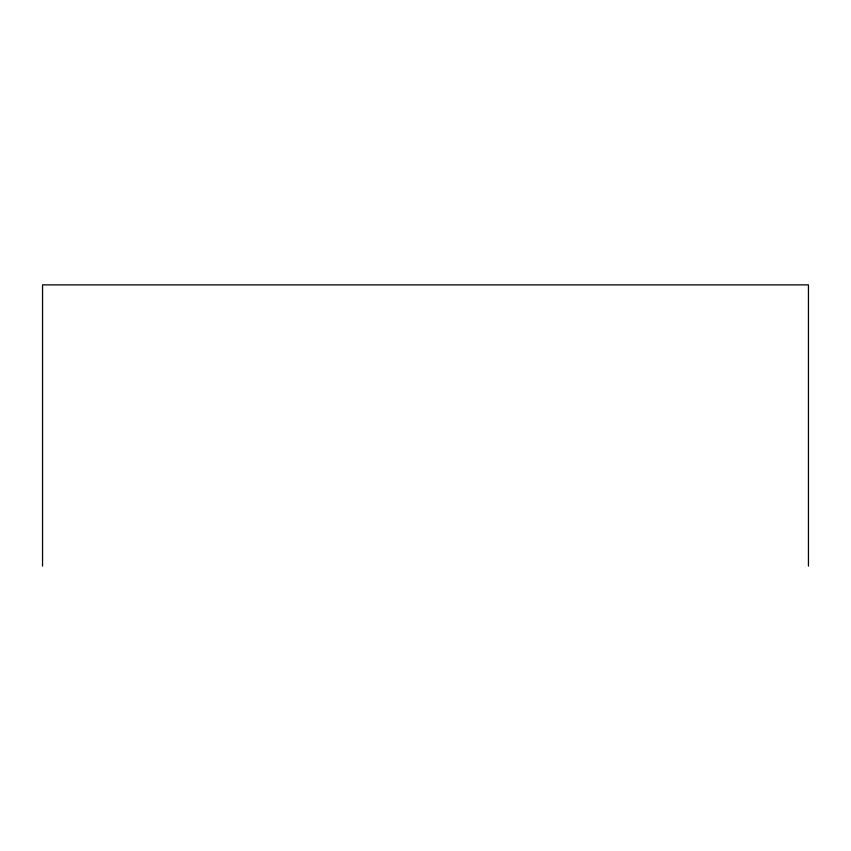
<?xml version="1.0" encoding="UTF-8"?>
<svg xmlns="http://www.w3.org/2000/svg" width="851" height="851" viewBox="0 0 851 851"><rect width="100%" height="100%" fill="white"/><g stroke="black" fill="none" stroke-linecap="round" stroke-linejoin="round"><path stroke-width="1.28" d="M808.45 566.128L808.45 284.872L42.55 284.872L42.55 566.128"/></g></svg>
